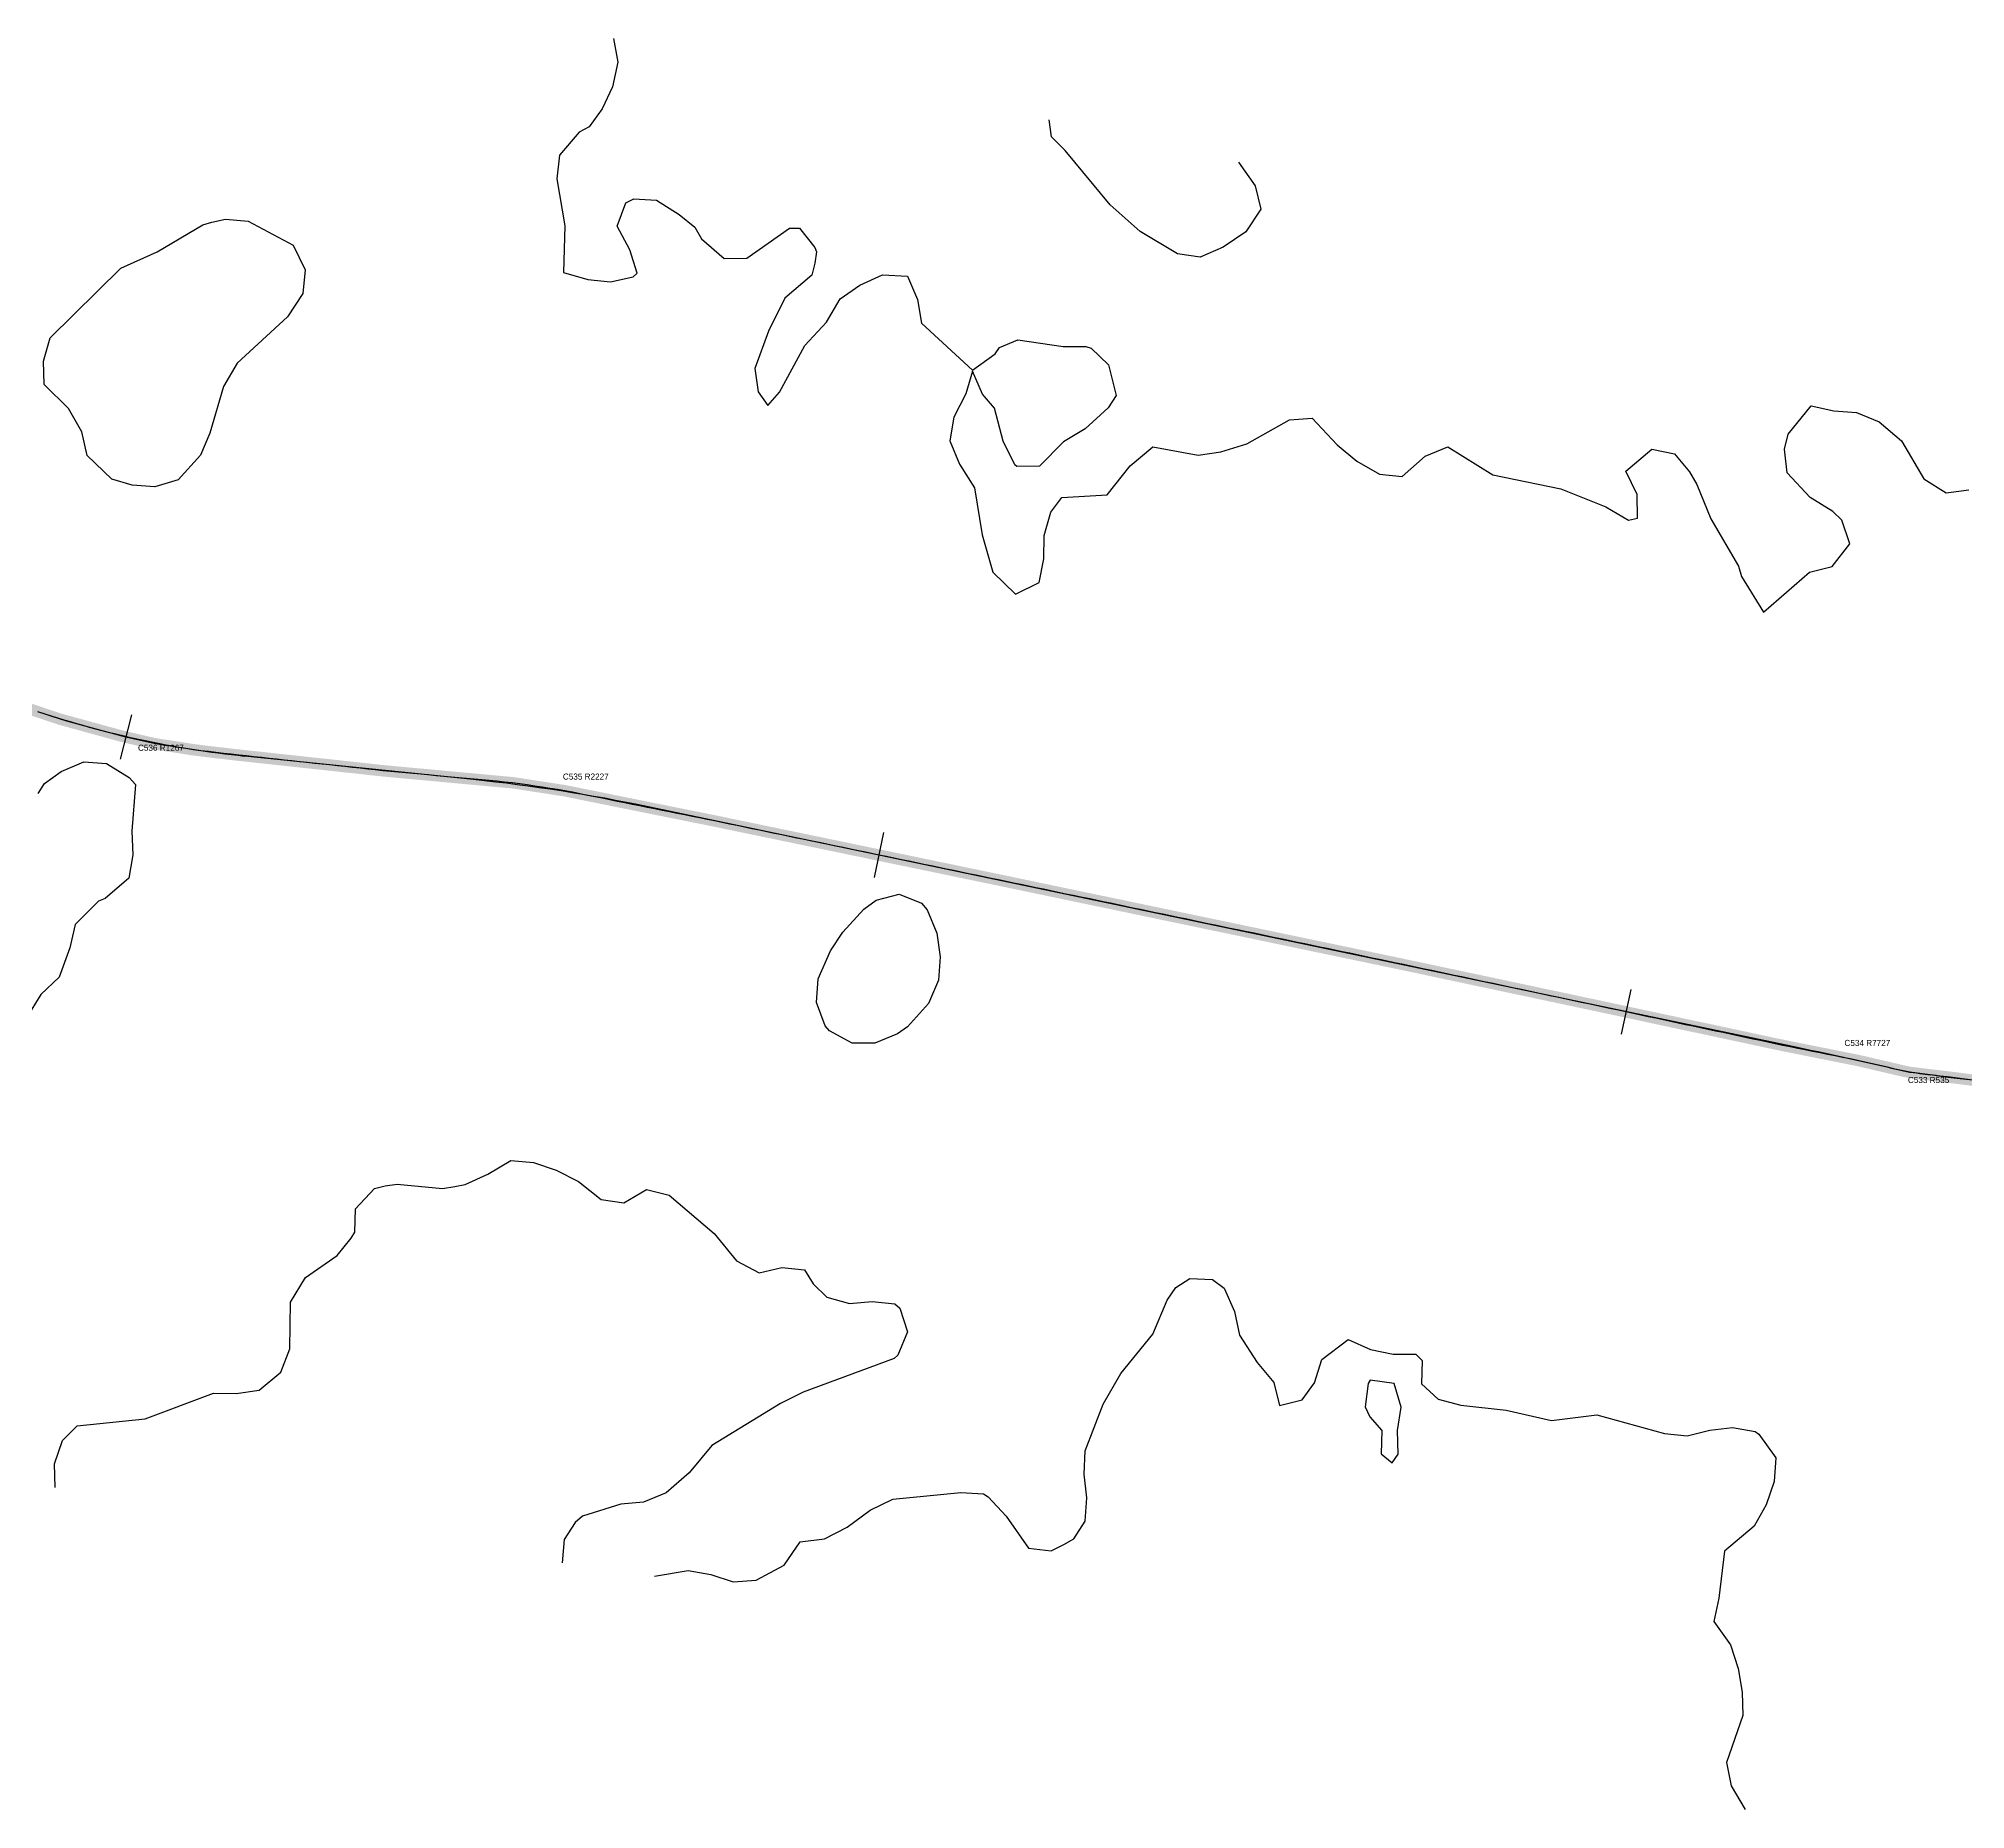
# Model space of a CAD drawing. Header units: metres. Extents: x 697254 to 930473, y 8023396 to 8227001.
# Drawn here: x 722289 to 724814, y 8212513 to 8214834 of the extents above; entities that cross this region are included whole.
import ezdxf

# ---------------------------------------------------------------- set-up
doc = ezdxf.new("R2010")
doc.units = ezdxf.units.M
for name, color, linetype in [('ALIGNMENT_FITTED', 4, 'Continuous'), ('CENTRELINE', 7, 'Continuous'), ('CHAINAGE', 7, 'Continuous'), ('CONTOUR_10M', 33, 'Continuous'), ('CONTOUR_INDEX_50M', 34, 'Continuous'), ('CURVE_LABELS', 4, 'Continuous'), ('GRADE_0-4', 3, 'Continuous')]:
    doc.layers.add(name, color=color, linetype=linetype)

msp = doc.modelspace()

# ---------------------------------------------------------------- linework, layer by layer
at = {"layer": 'ALIGNMENT_FITTED'}
for p, q in [((722858.7, 8213862.7), (722558.9, 8213893.5)), ((724589.5, 8213512.3), (723087.7, 8213827)), ((724775.5, 8213474.7), (724767.7, 8213475.7))]:
    msp.add_line(p, q, dxfattribs=at)
for centre, radius, start, end in [((722688.4, 8215153.7), 1266.8, -108.3836, -95.8694), ((722631, 8211647.5), 2226.8, 78.1639, 84.1306), ((723004.5, 8205949.3), 7727.3, 77.21258, 78.1639), ((724833.1, 8214006.3), 534.6, -102.7874, -97.0322), ((725084.8, 8215981.7), 2526, -97.0322, -92.7011)]:
    msp.add_arc(centre, radius, start, end, dxfattribs=at)
at = {"layer": 'CENTRELINE'}
msp.add_polyline3d([(724820.2, 8213469.1, 502.5), (724810.3, 8213470.4, 502.6), (724800.4, 8213471.7, 502.8), (724790.4, 8213472.9, 502.9), (724780.5, 8213474.1, 503.1), (724770.6, 8213475.3, 503), (724760.7, 8213476.5, 502.9), (724750.7, 8213477.7, 502.7), (724740.8, 8213478.9, 502.7), (724731, 8213481, 502.5), (724721.3, 8213483.3, 502.4), (724711.6, 8213485.6, 502.4), (724701.8, 8213487.8, 502.3), (724692.1, 8213490.1, 502.3), (724682.3, 8213492.4, 501.9), (724672.6, 8213494.6, 501.6), (724662.8, 8213496.6, 501.4), (724653, 8213498.5, 501.6), (724643.2, 8213500.5, 501.8), (724633.3, 8213502.5, 502), (724623.5, 8213504.4, 502.1), (724613.7, 8213506.4, 502.1), (724603.9, 8213508.4, 502), (724594.1, 8213510.3, 502.1), (724584.3, 8213512.3, 502.2), (724574.5, 8213514.3, 502.3), (724564.7, 8213516.3, 502.2), (724554.9, 8213518.4, 502.1), (724545.2, 8213520.5, 501.9), (724535.4, 8213522.6, 501.9), (724525.6, 8213524.7, 501.9), (724515.8, 8213526.8, 501.9), (724506, 8213528.9, 502), (724496.3, 8213531, 502.1), (724486.5, 8213533.1, 502.2), (724476.7, 8213535.2, 502.4), (724466.9, 8213537.3, 502.5), (724457.1, 8213539.3, 502.6), (724447.3, 8213541.4, 502.6), (724437.6, 8213543.5, 502.5), (724427.8, 8213545.6, 502.5), (724418, 8213547.7, 502.4), (724408.2, 8213549.8, 502.4), (724398.4, 8213551.9, 502.4), (724388.7, 8213554, 502.4), (724378.9, 8213556.1, 502.4), (724369.1, 8213558.2, 502.5), (724359.3, 8213560.3, 502.6), (724349.5, 8213562.4, 502.7), (724339.8, 8213564.5, 502.8), (724330, 8213566.6, 503), (724320.2, 8213568.6, 503.3), (724310.4, 8213570.7, 503.5), (724300.6, 8213572.8, 503.7), (724290.8, 8213574.9, 503.8), (724281.1, 8213577, 503.8), (724271.3, 8213579, 503.7), (724261.5, 8213581.1, 503.3), (724251.7, 8213583.2, 503), (724241.9, 8213585.3, 502.8), (724232.1, 8213587.4, 502.8), (724222.4, 8213589.4, 502.8), (724212.6, 8213591.5, 502.8), (724202.8, 8213593.6, 503), (724193, 8213595.7, 503.2), (724183.2, 8213597.8, 503.4), (724173.4, 8213599.8, 503.8), (724163.7, 8213601.9, 504.2), (724153.9, 8213604, 504.5), (724144.1, 8213606.1, 504.8), (724134.3, 8213608.1, 505), (724124.5, 8213610.2, 505.2), (724114.7, 8213612.3, 505.4), (724105, 8213614.4, 505.5), (724095.2, 8213616.5, 505.5), (724085.4, 8213618.5, 505.5), (724075.6, 8213620.6, 505.5), (724065.8, 8213622.7, 505.5), (724056, 8213624.7, 505.5), (724046.2, 8213626.8, 505.6), (724036.4, 8213628.8, 505.7), (724026.7, 8213630.9, 506), (724016.9, 8213632.9, 506.3), (724007.1, 8213635, 506.5), (723997.3, 8213637, 506.5), (723987.5, 8213639.1, 506.5), (723977.7, 8213641.1, 506.3), (723967.9, 8213643.1, 505.9), (723958.1, 8213645.2, 505.5), (723948.3, 8213647.2, 505.1), (723938.5, 8213649.3, 504.8), (723928.7, 8213651.3, 504.5), (723919, 8213653.4, 504.2), (723909.2, 8213655.4, 503.9), (723899.4, 8213657.5, 503.7), (723889.6, 8213659.5, 503.5), (723879.8, 8213661.6, 503.3), (723870, 8213663.6, 503.1), (723860.2, 8213665.7, 502.9), (723850.4, 8213667.7, 502.8), (723840.6, 8213669.8, 502.6), (723830.8, 8213671.8, 502.3), (723821.1, 8213673.8, 501.9), (723811.3, 8213675.9, 501.4), (723801.5, 8213677.9, 501), (723791.7, 8213680, 501), (723781.9, 8213682, 500.9), (723772.1, 8213684.1, 500.8), (723762.3, 8213686.1, 500.6), (723752.5, 8213688.2, 500.4), (723742.7, 8213690.2, 500.2), (723732.9, 8213692.3, 500.5), (723723.1, 8213694.3, 500.9), (723713.4, 8213696.4, 501.3), (723703.6, 8213698.4, 501.7), (723693.8, 8213700.5, 502.2), (723684, 8213702.5, 502.6), (723674.2, 8213704.5, 502.7), (723664.4, 8213706.6, 502.8), (723654.6, 8213708.6, 502.8), (723644.8, 8213710.7, 503), (723635, 8213712.7, 503.1), (723625.2, 8213714.8, 503), (723615.5, 8213716.8, 503), (723605.7, 8213718.9, 503), (723595.9, 8213720.9, 503), (723586.1, 8213723, 503.3), (723576.3, 8213725, 503.7), (723566.5, 8213727.1, 504), (723556.7, 8213729.1, 504.2), (723546.9, 8213731.2, 504.5), (723537.1, 8213733.2, 504.7), (723527.3, 8213735.2, 505), (723517.5, 8213737.3, 505.3), (723507.7, 8213739.3, 505.6), (723498, 8213741.3, 506), (723488.2, 8213743.4, 506.4), (723478.4, 8213745.4, 506.7), (723468.6, 8213747.4, 506.9), (723458.8, 8213749.5, 507), (723449, 8213751.5, 507), (723439.2, 8213753.5, 506.9), (723429.4, 8213755.6, 507), (723419.6, 8213757.6, 507), (723409.8, 8213759.6, 507), (723400, 8213761.7, 506.9), (723390.2, 8213763.7, 506.9), (723380.4, 8213765.7, 506.7), (723370.6, 8213767.8, 506.5), (723360.8, 8213769.8, 506.3), (723351.1, 8213771.8, 506.2), (723341.3, 8213773.9, 506.1), (723331.5, 8213775.9, 506), (723321.7, 8213777.9, 505.7), (723311.9, 8213780, 505.3), (723302.1, 8213782, 504.9), (723292.3, 8213784, 504.5), (723282.5, 8213786.1, 504.1), (723272.7, 8213788.1, 503.8), (723262.9, 8213790.1, 503.5), (723253.1, 8213792.2, 503.2), (723243.3, 8213794.2, 502.9), (723233.5, 8213796.2, 502.9), (723223.7, 8213798.3, 503.2), (723213.9, 8213800.3, 503.4), (723204.2, 8213802.3, 503.5), (723194.4, 8213804.3, 503.6), (723184.6, 8213806.4, 503.6), (723174.8, 8213808.4, 503.3), (723165, 8213810.4, 502.7), (723155.2, 8213812.4, 502.2), (723145.4, 8213814.3, 502.1), (723135.6, 8213816.3, 502.4), (723125.7, 8213818.3, 502.6), (723115.9, 8213820.3, 503), (723106.1, 8213822.3, 503.3), (723096.3, 8213824.2, 503.5), (723086.5, 8213826.2, 503.7), (723076.7, 8213828.2, 504), (723066.9, 8213830.2, 504.2), (723057.1, 8213832.1, 504.4), (723047.3, 8213834.1, 504.7), (723037.5, 8213836.1, 504.9), (723027.7, 8213838.1, 505), (723017.9, 8213840.1, 505), (723008.1, 8213842, 505), (722998.3, 8213844, 505), (722988.5, 8213846, 504.9), (722978.7, 8213848, 504.7), (722968.8, 8213849.5, 504.6), (722958.9, 8213851.1, 504.3), (722949, 8213852.6, 504.2), (722939.1, 8213854.1, 504), (722929.3, 8213855.6, 503.9), (722919.4, 8213857.2, 503.9), (722909.5, 8213858.6, 503.7), (722899.5, 8213859.5, 503.6), (722889.6, 8213860.4, 503.4), (722879.6, 8213861.3, 503.2), (722869.6, 8213862.3, 502.9), (722859.7, 8213863.2, 502.7), (722849.7, 8213864.1, 502.6), (722839.8, 8213865, 502.5), (722829.8, 8213865.9, 502.4), (722819.8, 8213866.8, 502.2), (722809.9, 8213867.8, 501.8), (722799.9, 8213868.7, 501.5), (722790, 8213869.6, 501.2), (722780, 8213870.5, 501.2), (722770, 8213871.4, 501.1), (722760.1, 8213872.3, 501.1), (722750.1, 8213873.3, 501.3), (722740.2, 8213874.2, 501.3), (722730.2, 8213875.3, 501.3), (722720.3, 8213876.4, 501.4), (722710.3, 8213877.5, 501.4), (722700.4, 8213878.6, 501.4), (722690.4, 8213879.6, 501.3), (722680.5, 8213880.7, 501.3), (722670.6, 8213881.8, 501.2), (722660.6, 8213882.9, 501.2), (722650.7, 8213883.9, 501.2), (722640.7, 8213885, 501.2), (722630.8, 8213886.1, 501.5), (722620.8, 8213887.2, 501.7), (722610.9, 8213888.2, 502), (722600.9, 8213889.3, 502.2), (722591, 8213890.4, 502.3), (722581.1, 8213891.5, 502.5), (722571.1, 8213892.5, 502.7), (722561.2, 8213893.6, 502.9), (722551.2, 8213894.7, 503.1), (722541.3, 8213895.8, 503.2), (722531.3, 8213897, 503.3), (722521.4, 8213898.1, 503.4), (722511.5, 8213899.3, 503.5), (722501.5, 8213900.5, 503.6), (722491.6, 8213901.8, 503.8), (722481.8, 8213903.3, 504), (722471.9, 8213904.9, 504.2), (722462, 8213906.4, 504.4), (722452.1, 8213907.9, 504.5), (722442.2, 8213909.5, 504.5), (722432.5, 8213911.6, 504.5), (722422.7, 8213913.8, 504.5), (722413, 8213916.1, 504.4), (722403.2, 8213918.3, 504.3), (722393.5, 8213920.8, 504.5), (722383.9, 8213923.5, 504.7), (722374.2, 8213926.1, 504.8), (722364.6, 8213928.8, 504.9), (722354.9, 8213931.4, 504.9), (722345.3, 8213934.1, 504.9), (722335.7, 8213936.7, 504.9), (722326, 8213939.4, 504.9), (722316.4, 8213942.1, 504.9), (722306.9, 8213945.2, 504.7), (722297.4, 8213948.4, 504.6), (722287.9, 8213951.6, 504.8)], dxfattribs=at)
at = {"layer": 'CHAINAGE'}
for p, q in [((722410.7, 8213947.4), (722395.8, 8213889.3)), ((723396.3, 8213793.1), (723384.1, 8213734.3)), ((724375.4, 8213587.5), (724362.8, 8213528.9))]:
    msp.add_line(p, q, dxfattribs=at)
at = {"layer": 'CONTOUR_10M', "elevation": 510}
for points in [[(722516.2, 8214593.3), (722533.9, 8214597.4), (722563.6, 8214594.7), (722622.7, 8214563.1), (722638.1, 8214530.6), (722635.3, 8214499.8), (722615.1, 8214469.3), (722549.2, 8214408.5), (722531.2, 8214377.9), (722513.3, 8214316.6), (722501, 8214287.7), (722471.8, 8214255.5), (722441.2, 8214246.4), (722411.5, 8214248.5), (722384.9, 8214256.4), (722352.6, 8214287.5), (722345.5, 8214318.3), (722328.1, 8214349.2), (722296.4, 8214380.3), (722295.4, 8214411), (722304.3, 8214441.7), (722396.7, 8214533), (722444.3, 8214554.5), (722504.1, 8214589.7), (722516.2, 8214593.3)], [(722296.7, 8213857.6), (722318.5, 8213873.4), (722348.4, 8213885.9), (722378.1, 8213883.6), (722407.6, 8213865.5), (722415.8, 8213856.4), (722411.3, 8213794.9), (722412.6, 8213764.2), (722407.1, 8213733.5), (722376.3, 8213707), (722367.5, 8213703.1), (722337, 8213672.7), (722330.1, 8213642), (722315.8, 8213603.6), (722291.8, 8213580.9), (722273.2, 8213550.3)], [(722288.5, 8213844.3), (722296.7, 8213857.6)], [(723370.4, 8213693), (723386.7, 8213704.8), (723416.5, 8213712.6), (723446.1, 8213700.9), (723453.3, 8213692.1), (723466.1, 8213661.3), (723470.5, 8213630.5), (723468.2, 8213599.7), (723455.1, 8213569.1), (723427.4, 8213538.7), (723414.6, 8213529.6), (723384.8, 8213517.3), (723355.1, 8213517), (723325.5, 8213533.2), (723319.5, 8213539.8), (723308.5, 8213570.6), (723310.6, 8213601.3), (723326.6, 8213638), (723342.7, 8213662.5), (723370.4, 8213693)], [(722310.5, 8212935), (722309.7, 8212965.8), (722320.3, 8212996.4), (722339.6, 8213015.5), (722428.8, 8213024.7), (722518.3, 8213058.4), (722548, 8213058.2), (722577.8, 8213062.4), (722606.3, 8213085.8), (722618.2, 8213116.4), (722619.2, 8213177.9), (722638.7, 8213209.9), (722680.1, 8213238.8), (722698.7, 8213261.7), (722703.2, 8213269.3), (722704.1, 8213300), (722729.1, 8213326.8), (722743.2, 8213330.4), (722758.8, 8213332.4), (722818.2, 8213326.9), (722834.4, 8213329.4), (722848, 8213332), (722877.8, 8213345.5), (722907.7, 8213363.6), (722937.4, 8213361), (722967, 8213350.8), (722996.6, 8213336), (723026.1, 8213312.2), (723055.8, 8213307.9), (723085.7, 8213325.6), (723115.3, 8213317.8), (723174.2, 8213267.6), (723203.6, 8213231.9), (723233.1, 8213216.1), (723262.9, 8213223.3), (723292.6, 8213220.3), (723303.8, 8213201.7), (723322, 8213184.2), (723351.6, 8213176.1), (723381.3, 8213178.6), (723411, 8213175.7), (723417.4, 8213169.8), (723427.5, 8213138.9), (723414.8, 8213108.3), (723410.3, 8213103.8), (723291, 8213059.9), (723261.1, 8213045), (723171.4, 8212989.7), (723141.3, 8212954.1), (723111.3, 8212928), (723081.5, 8212915.7), (723051.8, 8212913), (723001.6, 8212897.3), (722992.1, 8212889), (722977.7, 8212866.8), (722975.1, 8212836.1)], [(723096.1, 8212818.7), (723140, 8212826), (723169.7, 8212820.9), (723199.3, 8212811.4), (723229.1, 8212813.4), (723266.1, 8212833.1), (723287.1, 8212863.6), (723318.8, 8212867.4), (723348.6, 8212882.7), (723378.6, 8212905.2), (723408.4, 8212919.4), (723497.7, 8212928.4), (723527.4, 8212926.7), (723533.2, 8212922.6), (723556.8, 8212897.4), (723586.1, 8212855.3), (723615.8, 8212852), (723632.3, 8212860.1), (723645.6, 8212867.5), (723660.3, 8212890.6), (723662.5, 8212921.3), (723659.3, 8212952.1), (723660.3, 8212982.8), (723684.1, 8213044.1), (723707.3, 8213084.2), (723749.2, 8213135.7), (723767.7, 8213180.3), (723779.3, 8213196.9), (723797.7, 8213208.6), (723827.4, 8213207.5), (723842.4, 8213196.2), (723856.3, 8213165.3), (723862.7, 8213134.5), (723885.7, 8213098.7), (723907.6, 8213072.6), (723914.9, 8213042.3), (723944.7, 8213049.6), (723961, 8213072), (723970.6, 8213102.7), (724004.9, 8213128.6), (724034.5, 8213115.5), (724064.1, 8213109.4), (724093.9, 8213109.7), (724102.2, 8213101.3), (724101.2, 8213070.6), (724123, 8213050.4), (724152.6, 8213042.6), (724212, 8213036.1), (724271.3, 8213022.8), (724330.8, 8213029.9), (724419.7, 8213005.4), (724449.4, 8213002.5), (724479.2, 8213010.1), (724508.9, 8213013.5), (724538.6, 8213008.1), (724543.4, 8213004.6), (724565.4, 8212973.6), (724563.3, 8212942.9), (724552.6, 8212912.3), (724537.3, 8212884.3), (724498.3, 8212851.3), (724490.9, 8212789.9), (724484.1, 8212759.2), (724506, 8212728.6), (724516.3, 8212697.4), (724521.3, 8212666.6), (724522.1, 8212635.8), (724500.9, 8212574.6), (724506.8, 8212543.8), (724525.1, 8212512.8)], [(724034.1, 8213075.7), (724031.1, 8213071.3), (724027.2, 8213040.6), (724033.6, 8213027.6), (724049, 8213009.6), (724048.1, 8212978.9), (724062.7, 8212967.2), (724070.6, 8212978.7), (724069.6, 8213009.4), (724074.3, 8213040.1), (724065.4, 8213071), (724034.1, 8213075.7)]]:
    msp.add_lwpolyline(points, dxfattribs=at)
at = {"layer": 'CONTOUR_INDEX_50M', "elevation": 500}
for points in [[(723042.5, 8214833.9), (723048.1, 8214803.1), (723040.9, 8214770.6), (723027.5, 8214741.9), (723010.6, 8214718), (722997.4, 8214711.4), (722971.5, 8214680.9), (722968.1, 8214650.2), (722978.6, 8214588.6), (722976.7, 8214527.1), (723008.6, 8214518.1), (723038.3, 8214515), (723068.1, 8214521.4), (723073.5, 8214526.2), (723063.7, 8214557), (723047.3, 8214587.9), (723058.3, 8214618.6), (723069.1, 8214623.8), (723098.8, 8214622.2), (723128.3, 8214603.3), (723149.1, 8214586.9), (723157.7, 8214571.3), (723187.2, 8214545.6), (723216.9, 8214546.2), (723273.1, 8214585.6), (723286.2, 8214585.5), (723306.2, 8214560.1), (723308.3, 8214554.5), (723306, 8214539.5), (723302.4, 8214523.8), (723266.8, 8214493.5), (723245.6, 8214450.2), (723227.7, 8214401.6), (723231.8, 8214370.8), (723244.7, 8214352.8), (723259.9, 8214370.5), (723292.9, 8214431.7), (723321.4, 8214462.2), (723339.4, 8214492.7), (723365.1, 8214510.9), (723395, 8214524.2), (723427.7, 8214522.6), (723440.6, 8214491.7), (723446, 8214460.9), (723512.6, 8214399.1), (723542.5, 8214420.8), (723548.1, 8214429.1), (723572.4, 8214438.9), (723631.8, 8214430.3), (723661.5, 8214430.4), (723668.3, 8214427.9), (723691, 8214406.2), (723701.1, 8214366.1), (723690.4, 8214350.1), (723660.4, 8214322.2), (723632, 8214305.3), (723600.5, 8214273.4), (723570.8, 8214273), (723568.3, 8214275.2), (723553, 8214306.1), (723541.8, 8214349.3), (723526, 8214367.8), (723512.6, 8214398), (723504, 8214368.1), (723488.2, 8214337.5), (723482.9, 8214306.8), (723495.7, 8214275.9), (723515.4, 8214245), (723525.3, 8214183.4), (723539.6, 8214134.4), (723569.1, 8214105.5), (723600.2, 8214121.1), (723606.3, 8214151.8), (723606.7, 8214182.5), (723615.4, 8214213.2), (723629.8, 8214232.3), (723689.3, 8214235.9), (723719.4, 8214273.7), (723749.3, 8214298.8), (723808.7, 8214288), (723838.4, 8214292.4), (723872.1, 8214302.8), (723928, 8214334), (723957.7, 8214336.4), (723990.7, 8214301.6), (724016.6, 8214279.9), (724046.2, 8214262.9), (724075.8, 8214259.7), (724105.8, 8214286.6), (724135.7, 8214298.8), (724194.7, 8214262.1), (724283.7, 8214243.7), (724342.9, 8214220), (724372.5, 8214202.8), (724384.4, 8214205.4), (724383.8, 8214236.1), (724369.1, 8214267), (724403.1, 8214295.9), (724432.8, 8214289.5), (724452.3, 8214266.2), (724462.1, 8214249.4), (724480.3, 8214204.4), (724516.4, 8214142.5), (724520.3, 8214128.8), (724549.5, 8214081.9), (724609.5, 8214134.7), (724639.3, 8214142.1), (724662.3, 8214171.8), (724652, 8214202.6), (724640, 8214213.9), (724610.5, 8214232.4), (724580.4, 8214264.9), (724576.9, 8214295.7), (724581.6, 8214315.3), (724611.7, 8214352.4), (724641.4, 8214346.1), (724671.1, 8214344), (724700.7, 8214331.6), (724730.1, 8214306.8), (724759.4, 8214257), (724788.9, 8214238.3), (724818.6, 8214242.4)], [(723861.3, 8214671.9), (723883.1, 8214640.9), (723890.6, 8214610.1), (723871.1, 8214580.7), (723841.2, 8214560.6), (723811.3, 8214547.6), (723781.6, 8214551.6), (723732.7, 8214581), (723693.1, 8214615.8), (723634.4, 8214687.2), (723616.3, 8214705.1), (723613.2, 8214727.5)]]:
    msp.add_lwpolyline(points, dxfattribs=at)
at = {"layer": 'GRADE_0-4', "const_width": 15}
msp.add_lwpolyline([(724830.1, 8213467.9), (724820.2, 8213469.1), (724810.3, 8213470.4), (724800.4, 8213471.7), (724790.4, 8213472.9), (724780.5, 8213474.1), (724770.6, 8213475.3), (724760.7, 8213476.5), (724750.7, 8213477.7), (724740.8, 8213478.9), (724731, 8213481), (724721.3, 8213483.3), (724711.6, 8213485.6), (724701.8, 8213487.8), (724692.1, 8213490.1), (724682.3, 8213492.4), (724672.6, 8213494.6), (724662.8, 8213496.6), (724653, 8213498.5), (724643.2, 8213500.5), (724633.3, 8213502.5), (724623.5, 8213504.4), (724613.7, 8213506.4), (724603.9, 8213508.4), (724594.1, 8213510.3), (724584.3, 8213512.3), (724574.5, 8213514.3), (724564.7, 8213516.3), (724554.9, 8213518.4), (724545.2, 8213520.5), (724535.4, 8213522.6), (724525.6, 8213524.7), (724515.8, 8213526.8), (724506, 8213528.9), (724496.3, 8213531), (724486.5, 8213533.1), (724476.7, 8213535.2), (724466.9, 8213537.3), (724457.1, 8213539.3), (724447.3, 8213541.4), (724437.6, 8213543.5), (724427.8, 8213545.6), (724418, 8213547.7), (724408.2, 8213549.8), (724398.4, 8213551.9), (724388.7, 8213554), (724378.9, 8213556.1), (724369.1, 8213558.2), (724359.3, 8213560.3), (724349.5, 8213562.4), (724339.8, 8213564.5), (724330, 8213566.6), (724320.2, 8213568.6), (724310.4, 8213570.7), (724300.6, 8213572.8), (724290.8, 8213574.9), (724281.1, 8213577), (724271.3, 8213579), (724261.5, 8213581.1), (724251.7, 8213583.2), (724241.9, 8213585.3), (724232.1, 8213587.4), (724222.4, 8213589.4), (724212.6, 8213591.5), (724202.8, 8213593.6), (724193, 8213595.7), (724183.2, 8213597.8), (724173.4, 8213599.8), (724163.7, 8213601.9), (724153.9, 8213604), (724144.1, 8213606.1), (724134.3, 8213608.1), (724124.5, 8213610.2), (724114.7, 8213612.3), (724105, 8213614.4), (724095.2, 8213616.5), (724085.4, 8213618.5), (724075.6, 8213620.6), (724065.8, 8213622.7), (724056, 8213624.7), (724046.2, 8213626.8), (724036.4, 8213628.8), (724026.7, 8213630.9), (724016.9, 8213632.9), (724007.1, 8213635), (723997.3, 8213637), (723987.5, 8213639.1), (723977.7, 8213641.1), (723967.9, 8213643.1), (723958.1, 8213645.2), (723948.3, 8213647.2), (723938.5, 8213649.3), (723928.7, 8213651.3), (723919, 8213653.4), (723909.2, 8213655.4), (723899.4, 8213657.5), (723889.6, 8213659.5), (723879.8, 8213661.6), (723870, 8213663.6), (723860.2, 8213665.7), (723850.4, 8213667.7), (723840.6, 8213669.8), (723830.8, 8213671.8), (723821.1, 8213673.8), (723811.3, 8213675.9), (723801.5, 8213677.9), (723791.7, 8213680), (723781.9, 8213682), (723772.1, 8213684.1), (723762.3, 8213686.1), (723752.5, 8213688.2), (723742.7, 8213690.2), (723732.9, 8213692.3), (723723.1, 8213694.3), (723713.4, 8213696.4), (723703.6, 8213698.4), (723693.8, 8213700.5), (723684, 8213702.5), (723674.2, 8213704.5), (723664.4, 8213706.6), (723654.6, 8213708.6), (723644.8, 8213710.7), (723635, 8213712.7), (723625.2, 8213714.8), (723615.5, 8213716.8), (723605.7, 8213718.9), (723595.9, 8213720.9), (723586.1, 8213723), (723576.3, 8213725), (723566.5, 8213727.1), (723556.7, 8213729.1), (723546.9, 8213731.2), (723537.1, 8213733.2), (723527.3, 8213735.2), (723517.5, 8213737.3), (723507.7, 8213739.3), (723498, 8213741.3), (723488.2, 8213743.4), (723478.4, 8213745.4), (723468.6, 8213747.4), (723458.8, 8213749.5), (723449, 8213751.5), (723439.2, 8213753.5), (723429.4, 8213755.6), (723419.6, 8213757.6), (723409.8, 8213759.6), (723400, 8213761.7), (723390.2, 8213763.7), (723380.4, 8213765.7), (723370.6, 8213767.8), (723360.8, 8213769.8), (723351.1, 8213771.8), (723341.3, 8213773.9), (723331.5, 8213775.9), (723321.7, 8213777.9), (723311.9, 8213780), (723302.1, 8213782), (723292.3, 8213784), (723282.5, 8213786.1), (723272.7, 8213788.1), (723262.9, 8213790.1), (723253.1, 8213792.2), (723243.3, 8213794.2), (723233.5, 8213796.2), (723223.7, 8213798.3), (723213.9, 8213800.3), (723204.2, 8213802.3), (723194.4, 8213804.3), (723184.6, 8213806.4), (723174.8, 8213808.4), (723165, 8213810.4), (723155.2, 8213812.4), (723145.4, 8213814.3), (723135.6, 8213816.3), (723125.7, 8213818.3), (723115.9, 8213820.3), (723106.1, 8213822.3), (723096.3, 8213824.2), (723086.5, 8213826.2), (723076.7, 8213828.2), (723066.9, 8213830.2), (723057.1, 8213832.1), (723047.3, 8213834.1), (723037.5, 8213836.1), (723027.7, 8213838.1), (723017.9, 8213840.1), (723008.1, 8213842), (722998.3, 8213844), (722988.5, 8213846), (722978.7, 8213848), (722968.8, 8213849.5), (722958.9, 8213851.1), (722949, 8213852.6), (722939.1, 8213854.1), (722929.3, 8213855.6), (722919.4, 8213857.2), (722909.5, 8213858.6), (722899.5, 8213859.5), (722889.6, 8213860.4), (722879.6, 8213861.3), (722869.6, 8213862.3), (722859.7, 8213863.2), (722849.7, 8213864.1), (722839.8, 8213865), (722829.8, 8213865.9), (722819.8, 8213866.8), (722809.9, 8213867.8), (722799.9, 8213868.7), (722790, 8213869.6), (722780, 8213870.5), (722770, 8213871.4), (722760.1, 8213872.3), (722750.1, 8213873.3), (722740.2, 8213874.2), (722730.2, 8213875.3), (722720.3, 8213876.4), (722710.3, 8213877.5), (722700.4, 8213878.6), (722690.4, 8213879.6), (722680.5, 8213880.7), (722670.6, 8213881.8), (722660.6, 8213882.9), (722650.7, 8213883.9), (722640.7, 8213885), (722630.8, 8213886.1), (722620.8, 8213887.2), (722610.9, 8213888.2), (722600.9, 8213889.3), (722591, 8213890.4), (722581.1, 8213891.5), (722571.1, 8213892.5), (722561.2, 8213893.6), (722551.2, 8213894.7), (722541.3, 8213895.8), (722531.3, 8213897), (722521.4, 8213898.1), (722511.5, 8213899.3), (722501.5, 8213900.5), (722491.6, 8213901.8), (722481.8, 8213903.3), (722471.9, 8213904.9), (722462, 8213906.4), (722452.1, 8213907.9), (722442.2, 8213909.5), (722432.5, 8213911.6), (722422.7, 8213913.8), (722413, 8213916.1), (722403.2, 8213918.3), (722393.5, 8213920.8), (722383.9, 8213923.5), (722374.2, 8213926.1), (722364.6, 8213928.8), (722354.9, 8213931.4), (722345.3, 8213934.1), (722335.7, 8213936.7), (722326, 8213939.4), (722316.4, 8213942.1), (722306.9, 8213945.2), (722297.4, 8213948.4), (722287.9, 8213951.6), (722278.4, 8213954.8)], dxfattribs=at)

# ---------------------------------------------------------------- texts
at = {"layer": 'CURVE_LABELS'}
for s, p in [('C536 R1267', (722419.2, 8213900.4)), ('C535 R2227', (722976, 8213862.6)), ('C534 R7727', (724655.4, 8213513.5)), ('C533 R535', (724738.6, 8213464.9))]:
    msp.add_text(s, height=8, dxfattribs=at).set_placement(p)

doc.saveas('drawing.dxf')
